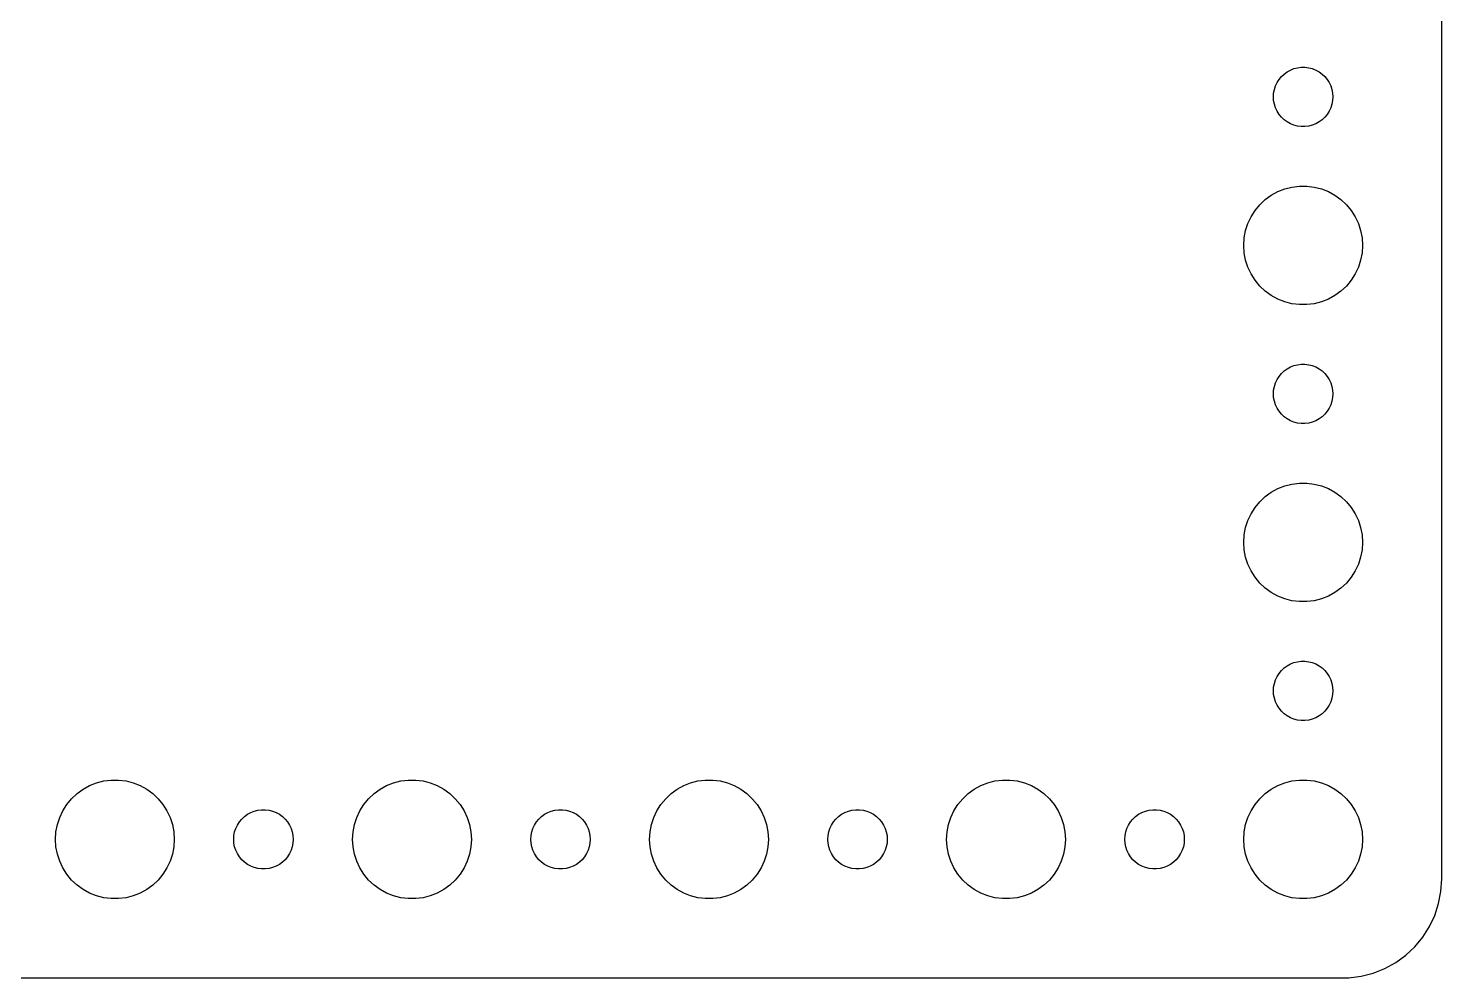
# Model space of a CAD drawing. Header units: metres. Extents: x -134 to 134, y 62 to 166.
# Drawn here: x 63.1 to 134.5, y 62 to 110 of the extents above; entities that cross this region are included whole.
import ezdxf

# ---------------------------------------------------------------- set-up
doc = ezdxf.new("R2010")
doc.units = ezdxf.units.M

msp = doc.modelspace()

# ---------------------------------------------------------------- linework, layer by layer
for p, q in [((134.5, 67), (134.5, 161)), ((126.696, 107.766), (126.861, 107.857)), ((126.861, 107.857), (127.036, 107.927)), ((127.036, 107.927), (127.219, 107.973)), ((127.219, 107.973), (127.406, 107.997)), ((127.406, 107.997), (127.594, 107.997)), ((127.594, 107.997), (127.781, 107.973)), ((127.781, 107.973), (127.964, 107.927)), ((127.964, 107.927), (128.139, 107.857)), ((128.139, 107.857), (128.304, 107.766)), ((126.105, 107.052), (126.186, 107.223)), ((126.186, 107.223), (126.286, 107.382)), ((126.286, 107.382), (126.407, 107.527)), ((126.407, 107.527), (126.544, 107.656)), ((126.544, 107.656), (126.696, 107.766)), ((128.304, 107.766), (128.456, 107.656)), ((128.456, 107.656), (128.593, 107.527)), ((128.593, 107.527), (128.714, 107.382)), ((128.714, 107.382), (128.814, 107.223)), ((128.814, 107.223), (128.895, 107.052)), ((126, 106.5), (126.012, 106.688)), ((126.012, 106.312), (126, 106.5)), ((126.012, 106.688), (126.047, 106.873)), ((126.047, 106.873), (126.105, 107.052)), ((128.895, 107.052), (128.953, 106.873)), ((128.953, 106.873), (128.988, 106.688)), ((128.988, 106.688), (129, 106.5)), ((129, 106.5), (128.988, 106.312)), ((126.047, 106.127), (126.012, 106.312)), ((126.105, 105.948), (126.047, 106.127)), ((126.186, 105.777), (126.105, 105.948)), ((126.286, 105.618), (126.186, 105.777)), ((128.814, 105.777), (128.714, 105.618)), ((128.895, 105.948), (128.814, 105.777)), ((128.953, 106.127), (128.895, 105.948)), ((128.988, 106.312), (128.953, 106.127)), ((126.407, 105.473), (126.286, 105.618)), ((126.544, 105.344), (126.407, 105.473)), ((126.696, 105.234), (126.544, 105.344)), ((126.861, 105.143), (126.696, 105.234)), ((127.036, 105.073), (126.861, 105.143)), ((127.219, 105.027), (127.036, 105.073)), ((127.406, 105.003), (127.219, 105.027)), ((127.594, 105.003), (127.406, 105.003)), ((127.781, 105.027), (127.594, 105.003)), ((127.964, 105.073), (127.781, 105.027)), ((128.139, 105.143), (127.964, 105.073)), ((128.304, 105.234), (128.139, 105.143)), ((128.456, 105.344), (128.304, 105.234)), ((128.593, 105.473), (128.456, 105.344)), ((128.714, 105.618), (128.593, 105.473)), ((125.588, 101.312), (125.893, 101.533)), ((125.893, 101.533), (126.223, 101.714)), ((126.223, 101.714), (126.573, 101.853)), ((126.573, 101.853), (126.938, 101.947)), ((126.938, 101.947), (127.312, 101.994)), ((127.312, 101.994), (127.688, 101.994)), ((127.688, 101.994), (128.062, 101.947)), ((128.062, 101.947), (128.427, 101.853)), ((128.427, 101.853), (128.777, 101.714)), ((128.777, 101.714), (129.107, 101.533)), ((129.107, 101.533), (129.412, 101.312)), ((124.871, 100.445), (125.073, 100.763)), ((125.073, 100.763), (125.313, 101.054)), ((125.313, 101.054), (125.588, 101.312)), ((129.412, 101.312), (129.687, 101.054)), ((129.687, 101.054), (129.927, 100.763)), ((129.927, 100.763), (130.129, 100.445)), ((124.594, 99.7461), (124.711, 100.104)), ((124.711, 100.104), (124.871, 100.445)), ((130.129, 100.445), (130.289, 100.104)), ((130.289, 100.104), (130.406, 99.7461)), ((124.5, 99), (124.524, 99.376)), ((124.524, 99.376), (124.594, 99.7461)), ((130.406, 99.7461), (130.476, 99.376)), ((130.476, 99.376), (130.5, 99)), ((124.524, 98.624), (124.5, 99)), ((124.594, 98.2539), (124.524, 98.624)), ((130.476, 98.624), (130.406, 98.2539)), ((130.5, 99), (130.476, 98.624)), ((124.711, 97.8956), (124.594, 98.2539)), ((124.871, 97.5547), (124.711, 97.8956)), ((130.289, 97.8956), (130.129, 97.5547)), ((130.406, 98.2539), (130.289, 97.8956)), ((125.073, 97.2366), (124.871, 97.5547)), ((125.313, 96.9464), (125.073, 97.2366)), ((129.927, 97.2366), (129.687, 96.9464)), ((130.129, 97.5547), (129.927, 97.2366)), ((125.588, 96.6885), (125.313, 96.9464)), ((125.893, 96.467), (125.588, 96.6885)), ((126.223, 96.2855), (125.893, 96.467)), ((129.107, 96.467), (128.777, 96.2855)), ((129.412, 96.6885), (129.107, 96.467)), ((129.687, 96.9464), (129.412, 96.6885)), ((126.573, 96.1468), (126.223, 96.2855)), ((126.938, 96.0531), (126.573, 96.1468)), ((127.312, 96.0059), (126.938, 96.0531)), ((127.688, 96.0059), (127.312, 96.0059)), ((128.062, 96.0531), (127.688, 96.0059)), ((128.427, 96.1468), (128.062, 96.0531)), ((128.777, 96.2855), (128.427, 96.1468)), ((126.696, 92.7665), (126.861, 92.8573)), ((126.861, 92.8573), (127.036, 92.9266)), ((127.036, 92.9266), (127.219, 92.9734)), ((127.219, 92.9734), (127.406, 92.997)), ((127.406, 92.997), (127.594, 92.997)), ((127.594, 92.997), (127.781, 92.9734)), ((127.781, 92.9734), (127.964, 92.9266)), ((127.964, 92.9266), (128.139, 92.8573)), ((128.139, 92.8573), (128.304, 92.7665)), ((126.105, 92.0522), (126.186, 92.2226)), ((126.186, 92.2226), (126.286, 92.3817)), ((126.286, 92.3817), (126.407, 92.5268)), ((126.407, 92.5268), (126.544, 92.6558)), ((126.544, 92.6558), (126.696, 92.7665)), ((128.304, 92.7665), (128.456, 92.6558)), ((128.456, 92.6558), (128.593, 92.5268)), ((128.593, 92.5268), (128.714, 92.3817)), ((128.714, 92.3817), (128.814, 92.2226)), ((128.814, 92.2226), (128.895, 92.0522)), ((126, 91.5), (126.012, 91.688)), ((126.012, 91.312), (126, 91.5)), ((126.012, 91.688), (126.047, 91.873)), ((126.047, 91.873), (126.105, 92.0522)), ((128.895, 92.0522), (128.953, 91.873)), ((128.953, 91.873), (128.988, 91.688)), ((128.988, 91.688), (129, 91.5)), ((129, 91.5), (128.988, 91.312)), ((126.047, 91.127), (126.012, 91.312)), ((126.105, 90.9478), (126.047, 91.127)), ((126.186, 90.7774), (126.105, 90.9478)), ((126.286, 90.6183), (126.186, 90.7774)), ((128.814, 90.7774), (128.714, 90.6183)), ((128.895, 90.9478), (128.814, 90.7774)), ((128.953, 91.127), (128.895, 90.9478)), ((128.988, 91.312), (128.953, 91.127)), ((126.407, 90.4732), (126.286, 90.6183)), ((126.544, 90.3442), (126.407, 90.4732)), ((126.696, 90.2335), (126.544, 90.3442)), ((126.861, 90.1428), (126.696, 90.2335)), ((127.036, 90.0734), (126.861, 90.1428)), ((127.219, 90.0266), (127.036, 90.0734)), ((127.406, 90.003), (127.219, 90.0266)), ((127.594, 90.003), (127.406, 90.003)), ((127.781, 90.0266), (127.594, 90.003)), ((127.964, 90.0734), (127.781, 90.0266)), ((128.139, 90.1428), (127.964, 90.0734)), ((128.304, 90.2335), (128.139, 90.1428)), ((128.456, 90.3442), (128.304, 90.2335)), ((128.593, 90.4732), (128.456, 90.3442)), ((128.714, 90.6183), (128.593, 90.4732)), ((125.588, 86.3116), (125.893, 86.533)), ((125.893, 86.533), (126.223, 86.7145)), ((126.223, 86.7145), (126.573, 86.8532)), ((126.573, 86.8532), (126.938, 86.9469)), ((126.938, 86.9469), (127.312, 86.9941)), ((127.312, 86.9941), (127.688, 86.9941)), ((127.688, 86.9941), (128.062, 86.9469)), ((128.062, 86.9469), (128.427, 86.8532)), ((128.427, 86.8532), (128.777, 86.7145)), ((128.777, 86.7145), (129.107, 86.533)), ((129.107, 86.533), (129.412, 86.3116)), ((124.871, 85.4453), (125.073, 85.7634)), ((125.073, 85.7634), (125.313, 86.0536)), ((125.313, 86.0536), (125.588, 86.3116)), ((129.412, 86.3116), (129.687, 86.0536)), ((129.687, 86.0536), (129.927, 85.7634)), ((129.927, 85.7634), (130.129, 85.4453)), ((124.594, 84.7461), (124.711, 85.1044)), ((124.711, 85.1044), (124.871, 85.4453)), ((130.129, 85.4453), (130.289, 85.1044)), ((130.289, 85.1044), (130.406, 84.7461)), ((124.5, 84), (124.524, 84.376)), ((124.524, 84.376), (124.594, 84.7461)), ((130.406, 84.7461), (130.476, 84.376)), ((130.476, 84.376), (130.5, 84)), ((124.524, 83.624), (124.5, 84)), ((124.594, 83.2539), (124.524, 83.624)), ((130.476, 83.624), (130.406, 83.2539)), ((130.5, 84), (130.476, 83.624)), ((124.711, 82.8956), (124.594, 83.2539)), ((124.871, 82.5547), (124.711, 82.8956)), ((130.289, 82.8956), (130.129, 82.5547)), ((130.406, 83.2539), (130.289, 82.8956)), ((125.073, 82.2366), (124.871, 82.5547)), ((125.313, 81.9464), (125.073, 82.2366)), ((129.927, 82.2366), (129.687, 81.9464)), ((130.129, 82.5547), (129.927, 82.2366)), ((125.588, 81.6885), (125.313, 81.9464)), ((125.893, 81.467), (125.588, 81.6885)), ((126.223, 81.2855), (125.893, 81.467)), ((129.107, 81.467), (128.777, 81.2855)), ((129.412, 81.6885), (129.107, 81.467)), ((129.687, 81.9464), (129.412, 81.6885)), ((126.573, 81.1468), (126.223, 81.2855)), ((126.938, 81.0531), (126.573, 81.1468)), ((127.312, 81.0059), (126.938, 81.0531)), ((127.688, 81.0059), (127.312, 81.0059)), ((128.062, 81.0531), (127.688, 81.0059)), ((128.427, 81.1468), (128.062, 81.0531)), ((128.777, 81.2855), (128.427, 81.1468)), ((126.696, 77.7665), (126.861, 77.8572)), ((126.861, 77.8572), (127.036, 77.9266)), ((127.036, 77.9266), (127.219, 77.9734)), ((127.219, 77.9734), (127.406, 77.997)), ((127.406, 77.997), (127.594, 77.997)), ((127.594, 77.997), (127.781, 77.9734)), ((127.781, 77.9734), (127.964, 77.9266)), ((127.964, 77.9266), (128.139, 77.8572)), ((128.139, 77.8572), (128.304, 77.7665)), ((126.105, 77.0522), (126.186, 77.2226)), ((126.186, 77.2226), (126.286, 77.3817)), ((126.286, 77.3817), (126.407, 77.5268)), ((126.407, 77.5268), (126.544, 77.6558)), ((126.544, 77.6558), (126.696, 77.7665)), ((128.304, 77.7665), (128.456, 77.6558)), ((128.456, 77.6558), (128.593, 77.5268)), ((128.593, 77.5268), (128.714, 77.3817)), ((128.714, 77.3817), (128.814, 77.2226)), ((128.814, 77.2226), (128.895, 77.0522)), ((126, 76.5), (126.012, 76.688)), ((126.012, 76.312), (126, 76.5)), ((126.012, 76.688), (126.047, 76.873)), ((126.047, 76.873), (126.105, 77.0522)), ((128.895, 77.0522), (128.953, 76.873)), ((128.953, 76.873), (128.988, 76.688)), ((128.988, 76.688), (129, 76.5)), ((129, 76.5), (128.988, 76.312)), ((126.047, 76.127), (126.012, 76.312)), ((126.105, 75.9478), (126.047, 76.127)), ((126.186, 75.7774), (126.105, 75.9478)), ((126.286, 75.6183), (126.186, 75.7774)), ((128.814, 75.7774), (128.714, 75.6183)), ((128.895, 75.9478), (128.814, 75.7774)), ((128.953, 76.127), (128.895, 75.9478)), ((128.988, 76.312), (128.953, 76.127)), ((126.407, 75.4732), (126.286, 75.6183)), ((126.544, 75.3442), (126.407, 75.4732)), ((126.696, 75.2335), (126.544, 75.3442)), ((126.861, 75.1428), (126.696, 75.2335)), ((127.036, 75.0734), (126.861, 75.1428)), ((127.219, 75.0266), (127.036, 75.0734)), ((127.406, 75.003), (127.219, 75.0266)), ((127.594, 75.003), (127.406, 75.003)), ((127.781, 75.0266), (127.594, 75.003)), ((127.964, 75.0734), (127.781, 75.0266)), ((128.139, 75.1428), (127.964, 75.0734)), ((128.304, 75.2335), (128.139, 75.1428)), ((128.456, 75.3442), (128.304, 75.2335)), ((128.593, 75.4732), (128.456, 75.3442)), ((128.714, 75.6183), (128.593, 75.4732)), ((65.5877, 71.3115), (65.8925, 71.533)), ((65.8925, 71.533), (66.2227, 71.7145)), ((66.2227, 71.7145), (66.573, 71.8532)), ((66.573, 71.8532), (66.9379, 71.9469)), ((66.9379, 71.9469), (67.3116, 71.9941)), ((67.3116, 71.9941), (67.6884, 71.9941)), ((67.6884, 71.9941), (68.0621, 71.9469)), ((68.0621, 71.9469), (68.427, 71.8532)), ((68.427, 71.8532), (68.7773, 71.7145)), ((68.7773, 71.7145), (69.1075, 71.533)), ((69.1075, 71.533), (69.4123, 71.3115)), ((80.5877, 71.3115), (80.8925, 71.533)), ((80.8925, 71.533), (81.2227, 71.7145)), ((81.2227, 71.7145), (81.573, 71.8532)), ((81.573, 71.8532), (81.9379, 71.9469)), ((81.9379, 71.9469), (82.3116, 71.9941)), ((82.3116, 71.9941), (82.6884, 71.9941)), ((82.6884, 71.9941), (83.0621, 71.9469)), ((83.0621, 71.9469), (83.427, 71.8532)), ((83.427, 71.8532), (83.7773, 71.7145)), ((83.7773, 71.7145), (84.1075, 71.533)), ((84.1075, 71.533), (84.4123, 71.3115)), ((95.5877, 71.3115), (95.8925, 71.533)), ((95.8925, 71.533), (96.2227, 71.7145)), ((96.2227, 71.7145), (96.573, 71.8532)), ((96.573, 71.8532), (96.9379, 71.9469)), ((96.9379, 71.9469), (97.3116, 71.9941)), ((97.3116, 71.9941), (97.6884, 71.9941)), ((97.6884, 71.9941), (98.0621, 71.9469)), ((98.0621, 71.9469), (98.427, 71.8532)), ((98.427, 71.8532), (98.7773, 71.7145)), ((98.7773, 71.7145), (99.1075, 71.533)), ((99.1075, 71.533), (99.4123, 71.3115)), ((110.588, 71.3115), (110.893, 71.533)), ((110.893, 71.533), (111.223, 71.7145)), ((111.223, 71.7145), (111.573, 71.8532)), ((111.573, 71.8532), (111.938, 71.9469)), ((111.938, 71.9469), (112.312, 71.9941)), ((112.312, 71.9941), (112.688, 71.9941)), ((112.688, 71.9941), (113.062, 71.9469)), ((113.062, 71.9469), (113.427, 71.8532)), ((113.427, 71.8532), (113.777, 71.7145)), ((113.777, 71.7145), (114.107, 71.533)), ((114.107, 71.533), (114.412, 71.3115)), ((125.588, 71.3115), (125.893, 71.533)), ((125.893, 71.533), (126.223, 71.7145)), ((126.223, 71.7145), (126.573, 71.8532)), ((126.573, 71.8532), (126.938, 71.9469)), ((126.938, 71.9469), (127.312, 71.9941)), ((127.312, 71.9941), (127.688, 71.9941)), ((127.688, 71.9941), (128.062, 71.9469)), ((128.062, 71.9469), (128.427, 71.8532)), ((128.427, 71.8532), (128.777, 71.7145)), ((128.777, 71.7145), (129.107, 71.533)), ((129.107, 71.533), (129.412, 71.3115)), ((64.8711, 70.4453), (65.073, 70.7634)), ((65.073, 70.7634), (65.3131, 71.0536)), ((65.3131, 71.0536), (65.5877, 71.3115)), ((69.4123, 71.3115), (69.6869, 71.0536)), ((69.6869, 71.0536), (69.927, 70.7634)), ((69.927, 70.7634), (70.1289, 70.4453)), ((79.8711, 70.4453), (80.073, 70.7634)), ((80.073, 70.7634), (80.3131, 71.0536)), ((80.3131, 71.0536), (80.5877, 71.3115)), ((84.4123, 71.3115), (84.6869, 71.0536)), ((84.6869, 71.0536), (84.927, 70.7634)), ((84.927, 70.7634), (85.1289, 70.4453)), ((94.8711, 70.4453), (95.073, 70.7634)), ((95.073, 70.7634), (95.3131, 71.0536)), ((95.3131, 71.0536), (95.5877, 71.3115)), ((99.4123, 71.3115), (99.6869, 71.0536)), ((99.6869, 71.0536), (99.927, 70.7634)), ((99.927, 70.7634), (100.129, 70.4453)), ((109.871, 70.4453), (110.073, 70.7634)), ((110.073, 70.7634), (110.313, 71.0536)), ((110.313, 71.0536), (110.588, 71.3115)), ((114.412, 71.3115), (114.687, 71.0536)), ((114.687, 71.0536), (114.927, 70.7634)), ((114.927, 70.7634), (115.129, 70.4453)), ((124.871, 70.4453), (125.073, 70.7634)), ((125.073, 70.7634), (125.313, 71.0536)), ((125.313, 71.0536), (125.588, 71.3115)), ((129.412, 71.3115), (129.687, 71.0536)), ((129.687, 71.0536), (129.927, 70.7634)), ((129.927, 70.7634), (130.129, 70.4453)), ((64.5943, 69.7461), (64.7107, 70.1044)), ((64.7107, 70.1044), (64.8711, 70.4453)), ((70.1289, 70.4453), (70.2893, 70.1044)), ((70.2893, 70.1044), (70.4057, 69.7461)), ((73.7865, 69.8817), (73.9065, 70.0268)), ((73.9065, 70.0268), (74.0439, 70.1558)), ((74.0439, 70.1558), (74.1963, 70.2665)), ((74.1963, 70.2665), (74.3613, 70.3572)), ((74.3613, 70.3572), (74.5365, 70.4266)), ((74.5365, 70.4266), (74.7189, 70.4734)), ((74.7189, 70.4734), (74.9058, 70.497)), ((74.9058, 70.497), (75.0942, 70.497)), ((75.0942, 70.497), (75.2811, 70.4734)), ((75.2811, 70.4734), (75.4635, 70.4266)), ((75.4635, 70.4266), (75.6387, 70.3572)), ((75.6387, 70.3572), (75.8037, 70.2665)), ((75.8037, 70.2665), (75.9561, 70.1558)), ((75.9561, 70.1558), (76.0934, 70.0268)), ((76.0934, 70.0268), (76.2135, 69.8817)), ((79.5943, 69.7461), (79.7107, 70.1044)), ((79.7107, 70.1044), (79.8711, 70.4453)), ((85.1289, 70.4453), (85.2893, 70.1044)), ((85.2893, 70.1044), (85.4057, 69.7461)), ((88.7865, 69.8817), (88.9065, 70.0268)), ((88.9065, 70.0268), (89.0439, 70.1558)), ((89.0439, 70.1558), (89.1963, 70.2665)), ((89.1963, 70.2665), (89.3613, 70.3572)), ((89.3613, 70.3572), (89.5365, 70.4266)), ((89.5365, 70.4266), (89.7189, 70.4734)), ((89.7189, 70.4734), (89.9058, 70.497)), ((89.9058, 70.497), (90.0942, 70.497)), ((90.0942, 70.497), (90.2811, 70.4734)), ((90.2811, 70.4734), (90.4635, 70.4266)), ((90.4635, 70.4266), (90.6387, 70.3572)), ((90.6387, 70.3572), (90.8037, 70.2665)), ((90.8037, 70.2665), (90.9561, 70.1558)), ((90.9561, 70.1558), (91.0934, 70.0268)), ((91.0934, 70.0268), (91.2135, 69.8817)), ((94.5943, 69.7461), (94.7107, 70.1044)), ((94.7107, 70.1044), (94.8711, 70.4453)), ((100.129, 70.4453), (100.289, 70.1044)), ((100.289, 70.1044), (100.406, 69.7461)), ((103.786, 69.8817), (103.907, 70.0268)), ((103.907, 70.0268), (104.044, 70.1558)), ((104.044, 70.1558), (104.196, 70.2665)), ((104.196, 70.2665), (104.361, 70.3572)), ((104.361, 70.3572), (104.536, 70.4266)), ((104.536, 70.4266), (104.719, 70.4734)), ((104.719, 70.4734), (104.906, 70.497)), ((104.906, 70.497), (105.094, 70.497)), ((105.094, 70.497), (105.281, 70.4734)), ((105.281, 70.4734), (105.464, 70.4266)), ((105.464, 70.4266), (105.639, 70.3572)), ((105.639, 70.3572), (105.804, 70.2665)), ((105.804, 70.2665), (105.956, 70.1558)), ((105.956, 70.1558), (106.093, 70.0268)), ((106.093, 70.0268), (106.214, 69.8817)), ((109.594, 69.7461), (109.711, 70.1044)), ((109.711, 70.1044), (109.871, 70.4453)), ((115.129, 70.4453), (115.289, 70.1044)), ((115.289, 70.1044), (115.406, 69.7461)), ((118.786, 69.8817), (118.907, 70.0268)), ((118.907, 70.0268), (119.044, 70.1558)), ((119.044, 70.1558), (119.196, 70.2665)), ((119.196, 70.2665), (119.361, 70.3572)), ((119.361, 70.3572), (119.536, 70.4266)), ((119.536, 70.4266), (119.719, 70.4734)), ((119.719, 70.4734), (119.906, 70.497)), ((119.906, 70.497), (120.094, 70.497)), ((120.094, 70.497), (120.281, 70.4734)), ((120.281, 70.4734), (120.464, 70.4266)), ((120.464, 70.4266), (120.639, 70.3572)), ((120.639, 70.3572), (120.804, 70.2665)), ((120.804, 70.2665), (120.956, 70.1558)), ((120.956, 70.1558), (121.093, 70.0268)), ((121.093, 70.0268), (121.214, 69.8817)), ((124.594, 69.7461), (124.711, 70.1044)), ((124.711, 70.1044), (124.871, 70.4453)), ((130.129, 70.4453), (130.289, 70.1044)), ((130.289, 70.1044), (130.406, 69.7461)), ((64.5, 69), (64.5237, 69.376)), ((64.5237, 69.376), (64.5943, 69.7461)), ((70.4057, 69.7461), (70.4763, 69.376)), ((70.4763, 69.376), (70.5, 69)), ((73.5118, 69.188), (73.5471, 69.373)), ((73.5471, 69.373), (73.6053, 69.5522)), ((73.6053, 69.5522), (73.6855, 69.7226)), ((73.6855, 69.7226), (73.7865, 69.8817)), ((76.2135, 69.8817), (76.3145, 69.7226)), ((76.3145, 69.7226), (76.3947, 69.5522)), ((76.3947, 69.5522), (76.4529, 69.373)), ((76.4529, 69.373), (76.4882, 69.188)), ((79.5, 69), (79.5237, 69.376)), ((79.5237, 69.376), (79.5943, 69.7461)), ((85.4057, 69.7461), (85.4763, 69.376)), ((85.4763, 69.376), (85.5, 69)), ((88.5118, 69.188), (88.5471, 69.373)), ((88.5471, 69.373), (88.6053, 69.5522)), ((88.6053, 69.5522), (88.6855, 69.7226)), ((88.6855, 69.7226), (88.7865, 69.8817)), ((91.2135, 69.8817), (91.3145, 69.7226)), ((91.3145, 69.7226), (91.3947, 69.5522)), ((91.3947, 69.5522), (91.4529, 69.373)), ((91.4529, 69.373), (91.4882, 69.188)), ((94.5, 69), (94.5237, 69.376)), ((94.5237, 69.376), (94.5943, 69.7461)), ((100.406, 69.7461), (100.476, 69.376)), ((100.476, 69.376), (100.5, 69)), ((103.512, 69.188), (103.547, 69.373)), ((103.547, 69.373), (103.605, 69.5522)), ((103.605, 69.5522), (103.686, 69.7226)), ((103.686, 69.7226), (103.786, 69.8817)), ((106.214, 69.8817), (106.314, 69.7226)), ((106.314, 69.7226), (106.395, 69.5522)), ((106.395, 69.5522), (106.453, 69.373)), ((106.453, 69.373), (106.488, 69.188)), ((109.5, 69), (109.524, 69.376)), ((109.524, 69.376), (109.594, 69.7461)), ((115.406, 69.7461), (115.476, 69.376)), ((115.476, 69.376), (115.5, 69)), ((118.512, 69.188), (118.547, 69.373)), ((118.547, 69.373), (118.605, 69.5522)), ((118.605, 69.5522), (118.686, 69.7226)), ((118.686, 69.7226), (118.786, 69.8817)), ((121.214, 69.8817), (121.314, 69.7226)), ((121.314, 69.7226), (121.395, 69.5522)), ((121.395, 69.5522), (121.453, 69.373)), ((121.453, 69.373), (121.488, 69.188)), ((124.5, 69), (124.524, 69.376)), ((124.524, 69.376), (124.594, 69.7461)), ((130.406, 69.7461), (130.476, 69.376)), ((130.476, 69.376), (130.5, 69)), ((64.5237, 68.624), (64.5, 69)), ((64.5943, 68.2539), (64.5237, 68.624)), ((70.4763, 68.624), (70.4057, 68.2539)), ((70.5, 69), (70.4763, 68.624)), ((73.5, 69), (73.5118, 69.188)), ((73.5118, 68.812), (73.5, 69)), ((73.5471, 68.627), (73.5118, 68.812)), ((73.6053, 68.4478), (73.5471, 68.627)), ((76.4529, 68.627), (76.3947, 68.4478)), ((76.4882, 68.812), (76.4529, 68.627)), ((76.4882, 69.188), (76.5, 69)), ((76.5, 69), (76.4882, 68.812)), ((79.5237, 68.624), (79.5, 69)), ((79.5943, 68.2539), (79.5237, 68.624)), ((85.4763, 68.624), (85.4057, 68.2539)), ((85.5, 69), (85.4763, 68.624)), ((88.5, 69), (88.5118, 69.188)), ((88.5118, 68.812), (88.5, 69)), ((88.5471, 68.627), (88.5118, 68.812)), ((88.6053, 68.4478), (88.5471, 68.627)), ((91.4529, 68.627), (91.3947, 68.4478)), ((91.4882, 68.812), (91.4529, 68.627)), ((91.4882, 69.188), (91.5, 69)), ((91.5, 69), (91.4882, 68.812)), ((94.5237, 68.624), (94.5, 69)), ((94.5943, 68.2539), (94.5237, 68.624)), ((100.476, 68.624), (100.406, 68.2539)), ((100.5, 69), (100.476, 68.624)), ((103.5, 69), (103.512, 69.188)), ((103.512, 68.812), (103.5, 69)), ((103.547, 68.627), (103.512, 68.812)), ((103.605, 68.4478), (103.547, 68.627)), ((106.453, 68.627), (106.395, 68.4478)), ((106.488, 68.812), (106.453, 68.627)), ((106.488, 69.188), (106.5, 69)), ((106.5, 69), (106.488, 68.812)), ((109.524, 68.624), (109.5, 69)), ((109.594, 68.2539), (109.524, 68.624)), ((115.476, 68.624), (115.406, 68.2539)), ((115.5, 69), (115.476, 68.624)), ((118.5, 69), (118.512, 69.188)), ((118.512, 68.812), (118.5, 69)), ((118.547, 68.627), (118.512, 68.812)), ((118.605, 68.4478), (118.547, 68.627)), ((121.453, 68.627), (121.395, 68.4478)), ((121.488, 68.812), (121.453, 68.627)), ((121.488, 69.188), (121.5, 69)), ((121.5, 69), (121.488, 68.812)), ((124.524, 68.624), (124.5, 69)), ((124.594, 68.2539), (124.524, 68.624)), ((130.476, 68.624), (130.406, 68.2539)), ((130.5, 69), (130.476, 68.624)), ((64.7107, 67.8956), (64.5943, 68.2539)), ((64.8711, 67.5547), (64.7107, 67.8956)), ((70.2893, 67.8956), (70.1289, 67.5547)), ((70.4057, 68.2539), (70.2893, 67.8956)), ((73.6855, 68.2774), (73.6053, 68.4478)), ((73.7865, 68.1183), (73.6855, 68.2774)), ((73.9065, 67.9732), (73.7865, 68.1183)), ((74.0439, 67.8442), (73.9065, 67.9732)), ((74.1963, 67.7335), (74.0439, 67.8442)), ((75.9561, 67.8442), (75.8037, 67.7335)), ((76.0934, 67.9732), (75.9561, 67.8442)), ((76.2135, 68.1183), (76.0934, 67.9732)), ((76.3145, 68.2774), (76.2135, 68.1183)), ((76.3947, 68.4478), (76.3145, 68.2774)), ((79.7107, 67.8956), (79.5943, 68.2539)), ((79.8711, 67.5547), (79.7107, 67.8956)), ((85.2893, 67.8956), (85.1289, 67.5547)), ((85.4057, 68.2539), (85.2893, 67.8956)), ((88.6855, 68.2774), (88.6053, 68.4478)), ((88.7865, 68.1183), (88.6855, 68.2774)), ((88.9065, 67.9732), (88.7865, 68.1183)), ((89.0439, 67.8442), (88.9065, 67.9732)), ((89.1963, 67.7335), (89.0439, 67.8442)), ((90.9561, 67.8442), (90.8037, 67.7335)), ((91.0934, 67.9732), (90.9561, 67.8442)), ((91.2135, 68.1183), (91.0934, 67.9732)), ((91.3145, 68.2774), (91.2135, 68.1183)), ((91.3947, 68.4478), (91.3145, 68.2774)), ((94.7107, 67.8956), (94.5943, 68.2539)), ((94.8711, 67.5547), (94.7107, 67.8956)), ((100.289, 67.8956), (100.129, 67.5547)), ((100.406, 68.2539), (100.289, 67.8956)), ((103.686, 68.2774), (103.605, 68.4478)), ((103.786, 68.1183), (103.686, 68.2774)), ((103.907, 67.9732), (103.786, 68.1183)), ((104.044, 67.8442), (103.907, 67.9732)), ((104.196, 67.7335), (104.044, 67.8442)), ((105.956, 67.8442), (105.804, 67.7335)), ((106.093, 67.9732), (105.956, 67.8442)), ((106.214, 68.1183), (106.093, 67.9732)), ((106.314, 68.2774), (106.214, 68.1183)), ((106.395, 68.4478), (106.314, 68.2774)), ((109.711, 67.8956), (109.594, 68.2539)), ((109.871, 67.5547), (109.711, 67.8956)), ((115.289, 67.8956), (115.129, 67.5547)), ((115.406, 68.2539), (115.289, 67.8956)), ((118.686, 68.2774), (118.605, 68.4478)), ((118.786, 68.1183), (118.686, 68.2774)), ((118.907, 67.9732), (118.786, 68.1183)), ((119.044, 67.8442), (118.907, 67.9732)), ((119.196, 67.7335), (119.044, 67.8442)), ((120.956, 67.8442), (120.804, 67.7335)), ((121.093, 67.9732), (120.956, 67.8442)), ((121.214, 68.1183), (121.093, 67.9732)), ((121.314, 68.2774), (121.214, 68.1183)), ((121.395, 68.4478), (121.314, 68.2774)), ((124.711, 67.8956), (124.594, 68.2539)), ((124.871, 67.5547), (124.711, 67.8956)), ((130.289, 67.8956), (130.129, 67.5547)), ((130.406, 68.2539), (130.289, 67.8956)), ((65.073, 67.2366), (64.8711, 67.5547)), ((65.3131, 66.9464), (65.073, 67.2366)), ((69.927, 67.2366), (69.6869, 66.9464)), ((70.1289, 67.5547), (69.927, 67.2366)), ((74.3613, 67.6428), (74.1963, 67.7335)), ((74.5365, 67.5734), (74.3613, 67.6428)), ((74.7189, 67.5266), (74.5365, 67.5734)), ((74.9058, 67.503), (74.7189, 67.5266)), ((75.0942, 67.503), (74.9058, 67.503)), ((75.2811, 67.5266), (75.0942, 67.503)), ((75.4635, 67.5734), (75.2811, 67.5266)), ((75.6387, 67.6428), (75.4635, 67.5734)), ((75.8037, 67.7335), (75.6387, 67.6428)), ((80.073, 67.2366), (79.8711, 67.5547)), ((80.3131, 66.9464), (80.073, 67.2366)), ((84.927, 67.2366), (84.6869, 66.9464)), ((85.1289, 67.5547), (84.927, 67.2366)), ((89.3613, 67.6428), (89.1963, 67.7335)), ((89.5365, 67.5734), (89.3613, 67.6428)), ((89.7189, 67.5266), (89.5365, 67.5734)), ((89.9058, 67.503), (89.7189, 67.5266)), ((90.0942, 67.503), (89.9058, 67.503)), ((90.2811, 67.5266), (90.0942, 67.503)), ((90.4635, 67.5734), (90.2811, 67.5266)), ((90.6387, 67.6428), (90.4635, 67.5734)), ((90.8037, 67.7335), (90.6387, 67.6428)), ((95.073, 67.2366), (94.8711, 67.5547)), ((95.3131, 66.9464), (95.073, 67.2366)), ((99.927, 67.2366), (99.6869, 66.9464)), ((100.129, 67.5547), (99.927, 67.2366)), ((104.361, 67.6428), (104.196, 67.7335)), ((104.536, 67.5734), (104.361, 67.6428)), ((104.719, 67.5266), (104.536, 67.5734)), ((104.906, 67.503), (104.719, 67.5266)), ((105.094, 67.503), (104.906, 67.503)), ((105.281, 67.5266), (105.094, 67.503)), ((105.464, 67.5734), (105.281, 67.5266)), ((105.639, 67.6428), (105.464, 67.5734)), ((105.804, 67.7335), (105.639, 67.6428)), ((110.073, 67.2366), (109.871, 67.5547)), ((110.313, 66.9464), (110.073, 67.2366)), ((114.927, 67.2366), (114.687, 66.9464)), ((115.129, 67.5547), (114.927, 67.2366)), ((119.361, 67.6428), (119.196, 67.7335)), ((119.536, 67.5734), (119.361, 67.6428)), ((119.719, 67.5266), (119.536, 67.5734)), ((119.906, 67.503), (119.719, 67.5266)), ((120.094, 67.503), (119.906, 67.503)), ((120.281, 67.5266), (120.094, 67.503)), ((120.464, 67.5734), (120.281, 67.5266)), ((120.639, 67.6428), (120.464, 67.5734)), ((120.804, 67.7335), (120.639, 67.6428)), ((125.073, 67.2366), (124.871, 67.5547)), ((125.313, 66.9464), (125.073, 67.2366)), ((129.927, 67.2366), (129.687, 66.9464)), ((130.129, 67.5547), (129.927, 67.2366)), ((65.5877, 66.6885), (65.3131, 66.9464)), ((65.8925, 66.467), (65.5877, 66.6885)), ((66.2227, 66.2855), (65.8925, 66.467)), ((69.1075, 66.467), (68.7773, 66.2855)), ((69.4123, 66.6885), (69.1075, 66.467)), ((69.6869, 66.9464), (69.4123, 66.6885)), ((80.5877, 66.6885), (80.3131, 66.9464)), ((80.8925, 66.467), (80.5877, 66.6885)), ((81.2227, 66.2855), (80.8925, 66.467)), ((84.1075, 66.467), (83.7773, 66.2855)), ((84.4123, 66.6885), (84.1075, 66.467)), ((84.6869, 66.9464), (84.4123, 66.6885)), ((95.5877, 66.6885), (95.3131, 66.9464)), ((95.8925, 66.467), (95.5877, 66.6885)), ((96.2227, 66.2855), (95.8925, 66.467)), ((99.1075, 66.467), (98.7773, 66.2855)), ((99.4123, 66.6885), (99.1075, 66.467)), ((99.6869, 66.9464), (99.4123, 66.6885)), ((110.588, 66.6885), (110.313, 66.9464)), ((110.893, 66.467), (110.588, 66.6885)), ((111.223, 66.2855), (110.893, 66.467)), ((114.107, 66.467), (113.777, 66.2855)), ((114.412, 66.6885), (114.107, 66.467)), ((114.687, 66.9464), (114.412, 66.6885)), ((125.588, 66.6885), (125.313, 66.9464)), ((125.893, 66.467), (125.588, 66.6885)), ((126.223, 66.2855), (125.893, 66.467)), ((129.107, 66.467), (128.777, 66.2855)), ((129.412, 66.6885), (129.107, 66.467)), ((129.687, 66.9464), (129.412, 66.6885)), ((134.461, 66.3733), (134.5, 67)), ((66.573, 66.1468), (66.2227, 66.2855)), ((66.9379, 66.0531), (66.573, 66.1468)), ((67.3116, 66.0059), (66.9379, 66.0531)), ((67.6884, 66.0059), (67.3116, 66.0059)), ((68.0621, 66.0531), (67.6884, 66.0059)), ((68.427, 66.1468), (68.0621, 66.0531)), ((68.7773, 66.2855), (68.427, 66.1468)), ((81.573, 66.1468), (81.2227, 66.2855)), ((81.9379, 66.0531), (81.573, 66.1468)), ((82.3116, 66.0059), (81.9379, 66.0531)), ((82.6884, 66.0059), (82.3116, 66.0059)), ((83.0621, 66.0531), (82.6884, 66.0059)), ((83.427, 66.1468), (83.0621, 66.0531)), ((83.7773, 66.2855), (83.427, 66.1468)), ((96.573, 66.1468), (96.2227, 66.2855)), ((96.9379, 66.0531), (96.573, 66.1468)), ((97.3116, 66.0059), (96.9379, 66.0531)), ((97.6884, 66.0059), (97.3116, 66.0059)), ((98.0621, 66.0531), (97.6884, 66.0059)), ((98.427, 66.1468), (98.0621, 66.0531)), ((98.7773, 66.2855), (98.427, 66.1468)), ((111.573, 66.1468), (111.223, 66.2855)), ((111.938, 66.0531), (111.573, 66.1468)), ((112.312, 66.0059), (111.938, 66.0531)), ((112.688, 66.0059), (112.312, 66.0059)), ((113.062, 66.0531), (112.688, 66.0059)), ((113.427, 66.1468), (113.062, 66.0531)), ((113.777, 66.2855), (113.427, 66.1468)), ((126.573, 66.1468), (126.223, 66.2855)), ((126.938, 66.0531), (126.573, 66.1468)), ((127.312, 66.0059), (126.938, 66.0531)), ((127.688, 66.0059), (127.312, 66.0059)), ((128.062, 66.0531), (127.688, 66.0059)), ((128.427, 66.1468), (128.062, 66.0531)), ((128.777, 66.2855), (128.427, 66.1468)), ((134.149, 65.1594), (134.343, 65.7566)), ((134.343, 65.7566), (134.461, 66.3733)), ((133.882, 64.5912), (134.149, 65.1594)), ((133.545, 64.0611), (133.882, 64.5912)), ((132.687, 63.1474), (133.145, 63.5773)), ((133.145, 63.5773), (133.545, 64.0611)), ((132.179, 62.7784), (132.687, 63.1474)), ((130.437, 62.0886), (131.045, 62.2447)), ((131.045, 62.2447), (131.629, 62.4759)), ((131.629, 62.4759), (132.179, 62.7784)), ((-129.814, 62.0099), (129.814, 62.0099)), ((129.814, 62.0099), (130.437, 62.0886))]:
    msp.add_line(p, q)

doc.saveas('drawing.dxf')
